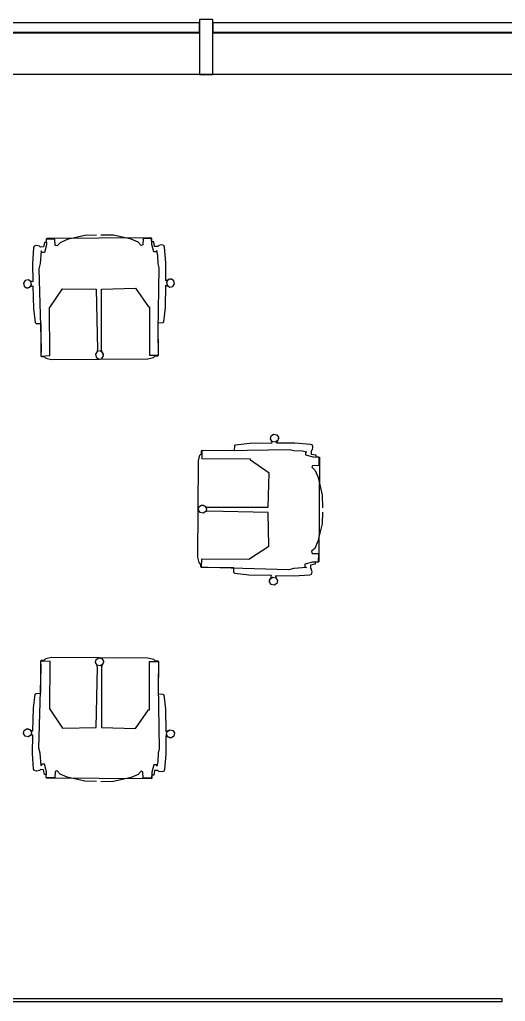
# Model space of a CAD drawing. Header units: millimetres. Extents: x 32.4 to 129.7, y 76.1 to 139.3.
# Drawn here: x 44.901 to 46.757, y 119.615 to 123.371 of the extents above; entities that cross this region are included whole.
import ezdxf

# ---------------------------------------------------------------- set-up
doc = ezdxf.new("R2010")
doc.units = ezdxf.units.MM
doc.layers.add('Lineas Carpintería', color=7, linetype='Continuous')
doc.layers.add('n carpinteria vidrio', color=7, linetype='Continuous')

msp = doc.modelspace()

# ---------------------------------------------------------------- linework, layer by layer
at = {"linetype": 'Continuous'}
for p, q in [((45.150188, 122.545206), (45.083069, 122.529485)), ((45.194811, 122.546581), (45.150188, 122.545206)), ((45.259587, 122.545898), (45.211236, 122.546775)), ((45.326881, 122.531028), (45.259587, 122.545898)), ((44.965852, 122.506305), (44.956205, 122.504301)), ((44.976489, 122.504306), (44.965852, 122.506305)), ((44.995425, 122.518781), (44.992137, 122.501137)), ((45.002174, 122.518863), (44.995425, 122.518781)), ((45.003374, 122.508868), (44.995674, 122.479772)), ((45.002922, 122.531031), (45.002174, 122.518863)), ((45.005324, 122.533096), (45.002922, 122.531031)), ((45.035672, 122.531429), (45.002922, 122.531031)), ((45.002922, 122.531031), (45.003374, 122.508868)), ((45.405344, 122.535619), (45.005324, 122.533096)), ((45.036653, 122.507467), (45.035672, 122.531429)), ((45.044919, 122.505016), (45.036653, 122.507467)), ((45.055939, 122.517624), (45.044919, 122.505016)), ((45.083069, 122.529485), (45.055939, 122.517624)), ((45.354159, 122.519512), (45.326881, 122.531028)), ((45.365936, 122.506378), (45.354159, 122.519512)), ((45.372097, 122.509343), (45.365936, 122.506378)), ((45.372764, 122.533563), (45.372097, 122.509343)), ((45.405517, 122.533579), (45.372764, 122.533563)), ((45.405516, 122.510798), (45.405344, 122.535619)), ((45.413413, 122.482417), (45.405516, 122.510798)), ((45.406419, 122.521422), (45.405517, 122.533579)), ((45.413169, 122.521426), (45.406419, 122.521422)), ((45.416712, 122.503559), (45.413169, 122.521426)), ((45.432286, 122.507191), (45.428721, 122.503402)), ((45.442896, 122.509325), (45.432286, 122.507191)), ((45.452568, 122.507444), (45.442896, 122.509325)), ((45.455011, 122.500663), (45.452568, 122.507444)), ((44.953847, 122.49749), (44.949931, 122.438576)), ((44.956205, 122.504301), (44.953847, 122.49749)), ((44.980027, 122.50065), (44.976489, 122.504306)), ((44.983255, 122.486109), (44.979187, 122.437766)), ((44.992137, 122.501137), (44.980027, 122.50065)), ((44.985651, 122.479709), (44.983255, 122.486109)), ((44.995674, 122.479772), (44.985651, 122.479709)), ((45.423436, 122.48248), (45.413413, 122.482417)), ((45.428721, 122.503402), (45.416712, 122.503559)), ((45.425375, 122.487866), (45.423436, 122.48248)), ((45.429387, 122.468915), (45.425375, 122.487866)), ((45.430515, 122.437308), (45.429387, 122.468915)), ((45.459674, 122.441796), (45.455011, 122.500663)), ((44.949931, 122.438576), (44.951343, 122.367605)), ((44.979187, 122.437766), (44.974397, 122.418086)), ((45.434703, 122.421001), (45.430515, 122.437308)), ((45.459163, 122.371474), (45.459674, 122.441796)), ((44.974397, 122.418086), (44.983256, 122.110574)), ((45.430085, 122.179047), (45.434703, 122.421001)), ((44.921849, 122.372779), (44.915269, 122.362796)), ((44.921849, 122.372779), (44.915269, 122.362796)), ((44.915269, 122.362796), (44.917676, 122.351084)), ((44.915269, 122.362796), (44.917676, 122.351084)), ((44.933561, 122.375186), (44.921849, 122.372779)), ((44.933561, 122.375186), (44.921849, 122.372779)), ((44.943544, 122.368606), (44.933561, 122.375186)), ((44.941853, 122.370276), (44.933561, 122.375186)), ((44.939371, 122.346911), (44.945951, 122.356895)), ((44.951343, 122.367605), (44.941853, 122.370276)), ((44.945951, 122.356895), (44.943544, 122.368606)), ((45.458117, 122.269217), (45.459078, 122.354985)), ((45.459078, 122.354985), (45.474851, 122.347969)), ((45.474657, 122.378612), (45.459163, 122.371474)), ((45.46904, 122.376244), (45.462461, 122.36626)), ((45.462461, 122.36626), (45.464868, 122.354549)), ((45.464868, 122.354549), (45.474851, 122.347969)), ((45.480752, 122.37865), (45.46904, 122.376244)), ((45.480752, 122.37865), (45.474657, 122.378612)), ((45.490735, 122.372071), (45.480752, 122.37865)), ((45.490735, 122.372071), (45.480752, 122.37865)), ((45.486563, 122.350376), (45.493142, 122.360359)), ((45.486563, 122.350376), (45.493142, 122.360359)), ((45.493142, 122.360359), (45.490735, 122.372071)), ((45.490735, 122.372071), (45.490735, 122.372071)), ((45.493142, 122.360359), (45.490735, 122.372071)), ((45.490735, 122.372071), (45.490735, 122.372071)), ((44.917676, 122.351084), (44.927659, 122.344505)), ((44.917676, 122.351084), (44.927659, 122.344505)), ((44.927659, 122.344505), (44.939371, 122.346911)), ((44.927659, 122.344505), (44.933755, 122.344543)), ((44.933755, 122.344543), (44.942016, 122.34959)), ((44.942016, 122.34959), (44.951617, 122.352296)), ((44.951617, 122.352296), (44.953677, 122.265904)), ((45.016685, 122.269349), (45.064793, 122.341542)), ((45.064793, 122.341542), (45.193644, 122.339622)), ((45.193644, 122.339622), (45.198156, 122.108634)), ((45.213487, 122.108731), (45.213873, 122.339725)), ((45.213873, 122.339725), (45.343861, 122.343309)), ((45.343861, 122.343309), (45.392879, 122.271731)), ((45.474851, 122.347969), (45.486563, 122.350376)), ((45.474851, 122.347969), (45.486563, 122.350376)), ((44.953677, 122.265904), (44.96025, 122.211948)), ((45.014528, 122.269336), (45.016685, 122.269349)), ((45.016271, 122.08624), (45.014528, 122.269336)), ((45.392879, 122.271731), (45.397225, 122.271758)), ((45.397225, 122.271758), (45.397813, 122.087344)), ((45.452225, 122.215064), (45.458117, 122.269217)), ((44.96025, 122.211948), (44.96398, 122.20883)), ((44.96398, 122.20883), (44.981977, 122.208213)), ((44.981977, 122.208213), (44.98252, 122.08414)), ((45.430548, 122.211053), (45.448534, 122.211897)), ((45.431575, 122.086983), (45.430548, 122.211053)), ((45.448534, 122.211897), (45.452225, 122.215064)), ((45.431575, 122.086983), (45.430085, 122.179047)), ((44.983256, 122.110574), (44.98252, 122.08414)), ((45.197177, 122.100916), (45.190597, 122.090932)), ((45.195507, 122.099225), (45.190597, 122.090932)), ((45.198156, 122.108634), (45.195507, 122.099225)), ((45.208889, 122.103322), (45.197177, 122.100916)), ((45.218872, 122.096743), (45.208889, 122.103322)), ((45.216216, 122.099365), (45.213487, 122.108731)), ((45.22124, 122.091126), (45.216216, 122.099365)), ((45.221279, 122.085031), (45.218872, 122.096743)), ((44.98252, 122.08414), (45.016271, 122.08624)), ((44.98252, 122.08414), (44.984723, 122.081966)), ((44.984723, 122.081966), (44.994257, 122.082027)), ((44.994257, 122.082027), (45.001213, 122.075721)), ((45.001213, 122.075721), (45.022601, 122.070438)), ((45.022601, 122.070438), (45.390905, 122.07277)), ((45.190597, 122.090932), (45.193004, 122.079221)), ((45.190597, 122.090932), (45.193004, 122.079221)), ((45.193004, 122.079221), (45.202987, 122.072641)), ((45.193004, 122.079221), (45.202987, 122.072641)), ((45.202987, 122.072641), (45.214699, 122.075048)), ((45.202987, 122.072641), (45.214699, 122.075048)), ((45.214699, 122.075048), (45.221279, 122.085031)), ((45.214699, 122.075048), (45.221279, 122.085031)), ((45.221279, 122.085031), (45.22124, 122.091126)), ((45.390905, 122.07277), (45.412225, 122.078323)), ((45.397813, 122.087344), (45.431575, 122.086983)), ((45.412225, 122.078323), (45.419101, 122.084716)), ((45.419101, 122.084716), (45.4294, 122.084782)), ((45.4294, 122.084782), (45.431575, 122.086983)), ((45.859196, 121.767224), (45.861603, 121.778936)), ((45.859196, 121.767224), (45.861603, 121.778936)), ((45.865776, 121.757241), (45.859196, 121.767224)), ((45.866212, 121.751451), (45.859196, 121.767224)), ((45.861603, 121.778936), (45.871586, 121.785515)), ((45.861603, 121.778936), (45.871586, 121.785515)), ((45.877488, 121.754834), (45.865776, 121.757241)), ((45.871586, 121.785515), (45.883298, 121.783108)), ((45.871586, 121.785515), (45.883298, 121.783108)), ((45.887471, 121.761413), (45.877488, 121.754834)), ((45.889839, 121.76703), (45.882701, 121.751536)), ((45.883298, 121.783108), (45.889878, 121.773125)), ((45.883298, 121.783108), (45.883298, 121.783108)), ((45.883298, 121.783108), (45.889878, 121.773125)), ((45.883298, 121.783108), (45.883298, 121.783108)), ((45.889878, 121.773125), (45.887471, 121.761413)), ((45.889878, 121.773125), (45.889839, 121.76703)), ((45.595944, 121.711474), (45.596009, 121.721773)), ((45.596009, 121.721773), (45.59821, 121.723948)), ((45.598571, 121.690186), (45.59821, 121.723948)), ((45.59821, 121.723948), (45.722281, 121.722921)), ((45.59821, 121.723948), (45.690275, 121.722458)), ((45.690275, 121.722458), (45.932228, 121.727076)), ((45.722281, 121.722921), (45.723125, 121.740907)), ((45.723125, 121.740907), (45.726291, 121.744598)), ((45.726291, 121.744598), (45.780444, 121.75049)), ((45.780444, 121.75049), (45.866212, 121.751451)), ((45.882701, 121.751536), (45.953023, 121.752047)), ((45.932228, 121.727076), (45.948535, 121.722888)), ((45.948535, 121.722888), (45.980142, 121.72176)), ((45.953023, 121.752047), (46.01189, 121.747384)), ((45.980142, 121.72176), (45.999093, 121.717748)), ((45.993708, 121.715809), (45.993644, 121.705786)), ((45.999093, 121.717748), (45.993708, 121.715809)), ((46.01189, 121.747384), (46.018671, 121.744941)), ((46.018419, 121.724659), (46.01463, 121.721094)), ((46.01463, 121.721094), (46.014787, 121.709085)), ((46.020552, 121.735269), (46.018419, 121.724659)), ((46.018671, 121.744941), (46.020552, 121.735269)), ((45.581665, 121.314974), (45.583997, 121.683278)), ((45.583997, 121.683278), (45.589551, 121.704598)), ((45.589551, 121.704598), (45.595944, 121.711474)), ((45.782986, 121.689598), (45.598571, 121.690186)), ((45.782958, 121.685252), (45.782986, 121.689598)), ((45.854536, 121.636234), (45.782958, 121.685252)), ((45.993644, 121.705786), (46.022025, 121.697889)), ((46.014787, 121.709085), (46.032653, 121.705542)), ((46.022025, 121.697889), (46.046846, 121.697717)), ((46.032653, 121.705542), (46.03265, 121.698792)), ((46.03265, 121.698792), (46.044807, 121.69789)), ((46.046846, 121.697717), (46.044323, 121.297697)), ((46.044807, 121.69789), (46.04479, 121.665137)), ((46.02057, 121.66447), (46.017605, 121.658309)), ((46.017605, 121.658309), (46.030739, 121.646532)), ((46.04479, 121.665137), (46.02057, 121.66447)), ((46.030739, 121.646532), (46.042255, 121.619254)), ((45.850953, 121.506246), (45.854536, 121.636234)), ((46.042255, 121.619254), (46.057125, 121.55196)), ((46.057125, 121.55196), (46.058002, 121.503609)), ((45.583868, 121.49536), (45.586275, 121.507072)), ((45.583868, 121.49536), (45.586275, 121.507072)), ((45.590448, 121.485377), (45.583868, 121.49536)), ((45.590448, 121.485377), (45.583868, 121.49536)), ((45.586275, 121.507072), (45.596258, 121.513652)), ((45.586275, 121.507072), (45.596258, 121.513652)), ((45.596258, 121.513652), (45.60797, 121.511245)), ((45.596258, 121.513652), (45.602354, 121.513613)), ((45.602354, 121.513613), (45.610592, 121.508589)), ((45.60797, 121.511245), (45.61455, 121.501262)), ((45.619861, 121.490529), (45.610452, 121.48788)), ((45.610592, 121.508589), (45.619958, 121.50586)), ((45.61455, 121.501262), (45.612143, 121.48955)), ((45.850849, 121.486017), (45.619861, 121.490529)), ((45.619958, 121.50586), (45.850953, 121.506246)), ((45.60216, 121.48297), (45.590448, 121.485377)), ((45.60216, 121.48297), (45.590448, 121.485377)), ((45.612143, 121.48955), (45.60216, 121.48297)), ((45.610452, 121.48788), (45.60216, 121.48297)), ((45.85277, 121.357166), (45.850849, 121.486017)), ((46.057808, 121.487184), (46.056433, 121.442561)), ((46.056433, 121.442561), (46.040712, 121.375442)), ((45.780576, 121.309058), (45.85277, 121.357166)), ((46.028851, 121.348312), (46.016243, 121.337292)), ((46.040712, 121.375442), (46.028851, 121.348312)), ((45.586949, 121.293586), (45.581665, 121.314974)), ((45.595367, 121.274893), (45.597467, 121.308644)), ((45.597467, 121.308644), (45.780563, 121.306901)), ((45.780563, 121.306901), (45.780576, 121.309058)), ((46.016243, 121.337292), (46.018694, 121.329026)), ((46.018694, 121.329026), (46.042656, 121.328045)), ((46.042656, 121.328045), (46.042258, 121.295295)), ((45.593254, 121.28663), (45.586949, 121.293586)), ((45.593194, 121.277096), (45.593254, 121.28663)), ((45.595367, 121.274893), (45.593194, 121.277096)), ((45.621801, 121.275629), (45.595367, 121.274893)), ((45.719441, 121.27435), (45.595367, 121.274893)), ((45.929313, 121.26677), (45.621801, 121.275629)), ((45.720057, 121.256353), (45.719441, 121.27435)), ((45.948993, 121.27156), (45.929313, 121.26677)), ((45.997336, 121.275628), (45.948993, 121.27156)), ((45.990999, 121.288047), (45.990936, 121.278024)), ((45.990936, 121.278024), (45.997336, 121.275628)), ((46.020095, 121.295747), (45.990999, 121.288047)), ((46.012365, 121.28451), (46.011877, 121.2724)), ((46.011877, 121.2724), (46.015533, 121.268862)), ((46.030008, 121.287798), (46.012365, 121.28451)), ((46.015533, 121.268862), (46.017532, 121.258225)), ((46.042258, 121.295295), (46.020095, 121.295747)), ((46.03009, 121.294547), (46.030008, 121.287798)), ((46.042258, 121.295295), (46.03009, 121.294547)), ((46.044323, 121.297697), (46.042258, 121.295295)), ((45.723176, 121.252623), (45.720057, 121.256353)), ((45.777131, 121.24605), (45.723176, 121.252623)), ((45.863523, 121.24399), (45.777131, 121.24605)), ((45.855732, 121.220033), (45.858139, 121.231744)), ((45.855771, 121.226128), (45.860818, 121.234389)), ((45.858139, 121.231744), (45.868122, 121.238324)), ((45.860818, 121.234389), (45.863523, 121.24399)), ((45.868122, 121.238324), (45.879834, 121.235917)), ((45.949803, 121.242304), (45.878832, 121.243716)), ((45.878832, 121.243716), (45.881503, 121.234226)), ((45.879834, 121.235917), (45.886413, 121.225934)), ((45.881503, 121.234226), (45.886413, 121.225934)), ((46.008717, 121.24622), (45.949803, 121.242304)), ((46.015528, 121.248578), (46.008717, 121.24622)), ((46.017532, 121.258225), (46.015528, 121.248578)), ((45.855732, 121.220033), (45.855771, 121.226128)), ((45.862311, 121.210049), (45.855732, 121.220033)), ((45.862311, 121.210049), (45.855732, 121.220033)), ((45.874023, 121.207642), (45.862311, 121.210049)), ((45.874023, 121.207642), (45.862311, 121.210049)), ((45.884006, 121.214222), (45.874023, 121.207642)), ((45.884006, 121.214222), (45.874023, 121.207642)), ((45.886413, 121.225934), (45.884006, 121.214222)), ((45.886413, 121.225934), (45.884006, 121.214222)), ((45.001213, 120.926711), (45.022601, 120.931995)), ((45.022601, 120.931995), (45.390905, 120.929663)), ((45.193004, 120.923212), (45.202987, 120.929791)), ((45.193004, 120.923212), (45.202987, 120.929791)), ((45.202987, 120.929791), (45.214699, 120.927385)), ((45.202987, 120.929791), (45.214699, 120.927385)), ((45.214699, 120.927385), (45.221279, 120.917401)), ((45.214699, 120.927385), (45.221279, 120.917401)), ((45.390905, 120.929663), (45.412225, 120.924109)), ((44.974397, 120.584347), (44.983256, 120.891859)), ((44.981977, 120.794219), (44.98252, 120.918293)), ((44.98252, 120.918293), (44.984723, 120.920466)), ((44.98252, 120.918293), (45.016271, 120.916193)), ((44.983256, 120.891859), (44.98252, 120.918293)), ((44.984723, 120.920466), (44.994257, 120.920406)), ((44.994257, 120.920406), (45.001213, 120.926711)), ((45.016271, 120.916193), (45.014528, 120.733097)), ((45.190597, 120.9115), (45.193004, 120.923212)), ((45.190597, 120.9115), (45.193004, 120.923212)), ((45.197177, 120.901517), (45.190597, 120.9115)), ((45.195507, 120.903208), (45.190597, 120.9115)), ((45.193644, 120.66281), (45.198156, 120.893799)), ((45.198156, 120.893799), (45.195507, 120.903208)), ((45.208889, 120.89911), (45.197177, 120.901517)), ((45.218872, 120.90569), (45.208889, 120.89911)), ((45.216216, 120.903068), (45.213487, 120.893702)), ((45.213487, 120.893702), (45.213873, 120.662707)), ((45.22124, 120.911306), (45.216216, 120.903068)), ((45.221279, 120.917401), (45.218872, 120.90569)), ((45.221279, 120.917401), (45.22124, 120.911306)), ((45.397225, 120.730674), (45.397813, 120.915089)), ((45.397813, 120.915089), (45.431575, 120.91545)), ((45.412225, 120.924109), (45.419101, 120.917716)), ((45.419101, 120.917716), (45.4294, 120.917651)), ((45.4294, 120.917651), (45.431575, 120.91545)), ((45.431575, 120.91545), (45.430085, 120.823385)), ((45.431575, 120.91545), (45.430548, 120.791379)), ((45.430085, 120.823385), (45.434703, 120.581432)), ((44.953677, 120.736529), (44.96025, 120.790484)), ((44.96025, 120.790484), (44.96398, 120.793603)), ((44.96398, 120.793603), (44.981977, 120.794219)), ((45.430548, 120.791379), (45.448534, 120.790535)), ((45.448534, 120.790535), (45.452225, 120.787369)), ((45.452225, 120.787369), (45.458117, 120.733215)), ((44.951617, 120.650136), (44.953677, 120.736529)), ((45.014528, 120.733097), (45.016685, 120.733083)), ((45.016685, 120.733083), (45.064793, 120.66089)), ((45.343861, 120.659123), (45.392879, 120.730702)), ((45.392879, 120.730702), (45.397225, 120.730674)), ((45.458117, 120.733215), (45.459078, 120.647448)), ((44.915269, 120.639637), (44.917676, 120.651348)), ((44.915269, 120.639637), (44.917676, 120.651348)), ((44.921849, 120.629653), (44.915269, 120.639637)), ((44.921849, 120.629653), (44.915269, 120.639637)), ((44.917676, 120.651348), (44.927659, 120.657928)), ((44.917676, 120.651348), (44.927659, 120.657928)), ((44.933561, 120.627246), (44.921849, 120.629653)), ((44.933561, 120.627246), (44.921849, 120.629653)), ((44.927659, 120.657928), (44.939371, 120.655521)), ((44.927659, 120.657928), (44.933755, 120.657889)), ((44.943544, 120.633826), (44.933561, 120.627246)), ((44.941853, 120.632156), (44.933561, 120.627246)), ((44.933755, 120.657889), (44.942016, 120.652842)), ((44.939371, 120.655521), (44.945951, 120.645538)), ((44.951343, 120.634828), (44.941853, 120.632156)), ((44.942016, 120.652842), (44.951617, 120.650136)), ((44.945951, 120.645538), (44.943544, 120.633826)), ((44.949931, 120.563856), (44.951343, 120.634828)), ((45.064793, 120.66089), (45.193644, 120.66281)), ((45.213873, 120.662707), (45.343861, 120.659123)), ((45.459078, 120.647448), (45.474851, 120.654463)), ((45.474657, 120.623821), (45.459163, 120.630959)), ((45.459163, 120.630959), (45.459674, 120.560637)), ((45.462461, 120.636172), (45.464868, 120.647884)), ((45.46904, 120.626189), (45.462461, 120.636172)), ((45.464868, 120.647884), (45.474851, 120.654463)), ((45.474851, 120.654463), (45.486563, 120.652057)), ((45.474851, 120.654463), (45.486563, 120.652057)), ((45.490735, 120.630362), (45.480752, 120.623782)), ((45.490735, 120.630362), (45.480752, 120.623782)), ((45.486563, 120.652057), (45.493142, 120.642073)), ((45.486563, 120.652057), (45.493142, 120.642073)), ((45.493142, 120.642073), (45.490735, 120.630362)), ((45.493142, 120.642073), (45.490735, 120.630362)), ((45.490735, 120.630362), (45.490735, 120.630362)), ((45.490735, 120.630362), (45.490735, 120.630362)), ((45.480752, 120.623782), (45.46904, 120.626189)), ((45.480752, 120.623782), (45.474657, 120.623821)), ((44.953847, 120.504943), (44.949931, 120.563856)), ((44.979187, 120.564667), (44.974397, 120.584347)), ((44.983255, 120.516324), (44.979187, 120.564667)), ((45.430515, 120.565124), (45.429387, 120.533518)), ((45.434703, 120.581432), (45.430515, 120.565124)), ((45.459674, 120.560637), (45.455011, 120.50177)), ((44.985651, 120.522724), (44.983255, 120.516324)), ((44.995674, 120.52266), (44.985651, 120.522724)), ((45.003374, 120.493565), (44.995674, 120.52266)), ((45.413413, 120.520016), (45.405516, 120.491634)), ((45.423436, 120.519952), (45.413413, 120.520016)), ((45.425375, 120.514566), (45.423436, 120.519952)), ((45.429387, 120.533518), (45.425375, 120.514566)), ((44.956205, 120.498132), (44.953847, 120.504943)), ((44.965852, 120.496128), (44.956205, 120.498132)), ((44.976489, 120.498127), (44.965852, 120.496128)), ((44.980027, 120.501782), (44.976489, 120.498127)), ((44.992137, 120.501295), (44.980027, 120.501782)), ((44.995425, 120.483651), (44.992137, 120.501295)), ((45.002174, 120.483569), (44.995425, 120.483651)), ((45.002922, 120.471402), (45.002174, 120.483569)), ((45.002922, 120.471402), (45.003374, 120.493565)), ((45.036653, 120.494966), (45.035672, 120.471004)), ((45.044919, 120.497417), (45.036653, 120.494966)), ((45.055939, 120.484809), (45.044919, 120.497417)), ((45.083069, 120.472948), (45.055939, 120.484809)), ((45.354159, 120.482921), (45.326881, 120.471404)), ((45.365936, 120.496055), (45.354159, 120.482921)), ((45.372097, 120.493089), (45.365936, 120.496055)), ((45.372764, 120.46887), (45.372097, 120.493089)), ((45.405516, 120.491634), (45.405344, 120.466814)), ((45.406419, 120.48101), (45.405517, 120.468853)), ((45.413169, 120.481007), (45.406419, 120.48101)), ((45.416712, 120.498873), (45.413169, 120.481007)), ((45.428721, 120.49903), (45.416712, 120.498873)), ((45.432286, 120.495241), (45.428721, 120.49903)), ((45.442896, 120.493107), (45.432286, 120.495241)), ((45.452568, 120.494989), (45.442896, 120.493107)), ((45.455011, 120.50177), (45.452568, 120.494989)), ((45.035672, 120.471004), (45.002922, 120.471402)), ((45.005324, 120.469337), (45.002922, 120.471402)), ((45.405344, 120.466814), (45.005324, 120.469337)), ((45.150188, 120.457227), (45.083069, 120.472948)), ((45.194811, 120.455852), (45.150188, 120.457227)), ((45.259587, 120.456535), (45.211236, 120.455658)), ((45.326881, 120.471404), (45.259587, 120.456535)), ((45.405517, 120.468853), (45.372764, 120.46887))]:
    msp.add_line(p, q, dxfattribs=at)
at = {"layer": 'Lineas Carpintería', "extrusion": (0, 0, -1)}
for p, q in [((45.639691, 123.370875), (45.587691, 123.370875)), ((45.587691, 123.370875), (45.587691, 123.160875)), ((45.639691, 123.160875), (45.639691, 123.370875)), ((45.587691, 123.160875), (45.639691, 123.160875)), ((45.645595, 123.160875), (45.593595, 123.160875))]:
    msp.add_line(p, q, dxfattribs=at)
at = {"layer": 'Lineas Carpintería'}
for p, q in [((45.587691, 123.358375), (44.439691, 123.358375)), ((45.587691, 123.323375), (45.587691, 123.358375)), ((46.787691, 123.358375), (45.639691, 123.358375)), ((45.639691, 123.358375), (45.639691, 123.323375)), ((44.439691, 123.323375), (45.587691, 123.323375)), ((44.439691, 123.320875), (45.587691, 123.320875)), ((45.639691, 123.323375), (46.787691, 123.323375)), ((45.639691, 123.320875), (46.787691, 123.320875)), ((45.587691, 123.160875), (44.439691, 123.160875)), ((46.787691, 123.160875), (45.639691, 123.160875))]:
    msp.add_line(p, q, dxfattribs=at)
at = {"layer": 'n carpinteria vidrio'}
for p, q in [((46.744585, 119.625375), (43.008701, 119.625375)), ((43.008701, 119.615375), (46.744585, 119.615375)), ((46.744585, 119.615375), (46.744585, 119.625375))]:
    msp.add_line(p, q, dxfattribs=at)

doc.saveas('drawing.dxf')
